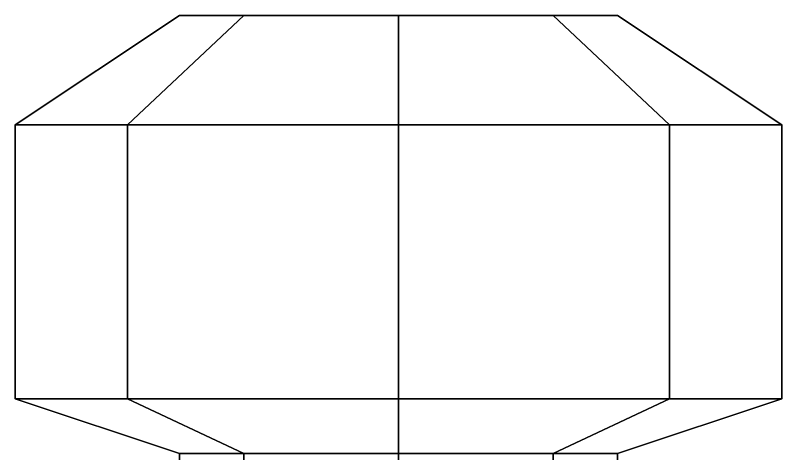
# Model space of a CAD drawing. Header units: millimetres. Extents: x -7.8 to 7.8, y -5.7 to 17.
# Drawn here: x -0.07 to 0.07, y 5.67 to 5.75 of the extents above; entities that cross this region are included whole.
import ezdxf

# ---------------------------------------------------------------- set-up
doc = ezdxf.new("R2010")
doc.units = ezdxf.units.MM

msp = doc.modelspace()

# ---------------------------------------------------------------- linework, layer by layer
for points in [[(-0.02828, 5.75, -0.03172), (-0.04, 5.75, -0.06), (-0.07, 5.73, -0.06), (-0.0495, 5.73, -0.0105)], [(-0.04, 5.75, -0.06), (-0.02828, 5.75, -0.08828), (-0.0495, 5.73, -0.1095), (-0.07, 5.73, -0.06)], [(0, 5.75, -0.02), (-0.02828, 5.75, -0.03172), (-0.0495, 5.73, -0.0105), (0, 5.73, 0.01)], [(-0.02828, 5.75, -0.08828), (0, 5.75, -0.1), (0, 5.73, -0.13), (-0.0495, 5.73, -0.1095)], [(0.02828, 5.75, -0.03172), (-0.04, 5.75, -0.06), (-0.02828, 5.75, -0.03172), (0, 5.75, -0.02)], [(0.04, 5.75, -0.06), (-0.02828, 5.75, -0.08828), (-0.04, 5.75, -0.06), (0.02828, 5.75, -0.03172)], [(0.02828, 5.75, -0.08828), (0, 5.75, -0.1), (-0.02828, 5.75, -0.08828), (0.04, 5.75, -0.06)], [(0.02828, 5.75, -0.03172), (0, 5.75, -0.02), (0, 5.73, 0.01), (0.0495, 5.73, -0.0105)], [(0, 5.75, -0.1), (0.02828, 5.75, -0.08828), (0.0495, 5.73, -0.1095), (0, 5.73, -0.13)], [(0.04, 5.75, -0.06), (0.02828, 5.75, -0.03172), (0.0495, 5.73, -0.0105), (0.07, 5.73, -0.06)], [(0.02828, 5.75, -0.08828), (0.04, 5.75, -0.06), (0.07, 5.73, -0.06), (0.0495, 5.73, -0.1095)], [(-0.0495, 5.73, -0.0105), (-0.07, 5.73, -0.06), (-0.07, 5.68, -0.06), (-0.0495, 5.68, -0.0105)], [(-0.07, 5.73, -0.06), (-0.0495, 5.73, -0.1095), (-0.0495, 5.68, -0.1095), (-0.07, 5.68, -0.06)], [(0, 5.73, 0.01), (-0.0495, 5.73, -0.0105), (-0.0495, 5.68, -0.0105), (0, 5.68, 0.01)], [(-0.0495, 5.73, -0.1095), (0, 5.73, -0.13), (0, 5.68, -0.13), (-0.0495, 5.68, -0.1095)], [(0.0495, 5.73, -0.0105), (0, 5.73, 0.01), (0, 5.68, 0.01), (0.0495, 5.68, -0.0105)], [(0, 5.73, -0.13), (0.0495, 5.73, -0.1095), (0.0495, 5.68, -0.1095), (0, 5.68, -0.13)], [(0.07, 5.73, -0.06), (0.0495, 5.73, -0.0105), (0.0495, 5.68, -0.0105), (0.07, 5.68, -0.06)], [(0.0495, 5.73, -0.1095), (0.07, 5.73, -0.06), (0.07, 5.68, -0.06), (0.0495, 5.68, -0.1095)], [(-0.02828, 5.67, -0.08828), (-0.04, 5.67, -0.06), (-0.07, 5.68, -0.06), (-0.0495, 5.68, -0.1095)], [(-0.04, 5.67, -0.06), (-0.02828, 5.67, -0.03172), (-0.0495, 5.68, -0.0105), (-0.07, 5.68, -0.06)], [(0, 5.67, -0.1), (-0.02828, 5.67, -0.08828), (-0.0495, 5.68, -0.1095), (0, 5.68, -0.13)], [(-0.02828, 5.67, -0.03172), (0, 5.67, -0.02), (0, 5.68, 0.01), (-0.0495, 5.68, -0.0105)], [(0.02828, 5.67, -0.08828), (0, 5.67, -0.1), (0, 5.68, -0.13), (0.0495, 5.68, -0.1095)], [(0, 5.67, -0.02), (0.02828, 5.67, -0.03172), (0.0495, 5.68, -0.0105), (0, 5.68, 0.01)], [(0.04, 5.67, -0.06), (0.02828, 5.67, -0.08828), (0.0495, 5.68, -0.1095), (0.07, 5.68, -0.06)], [(0.02828, 5.67, -0.03172), (0.04, 5.67, -0.06), (0.07, 5.68, -0.06), (0.0495, 5.68, -0.0105)], [(-0.02828, 5.67, -0.03172), (-0.04, 5.67, -0.06), (-0.04, 5.6, -0.06), (-0.02828, 5.6, -0.03172)], [(-0.04, 5.67, -0.06), (-0.02828, 5.67, -0.08828), (-0.02828, 5.6, -0.08828), (-0.04, 5.6, -0.06)], [(0, 5.67, -0.02), (-0.02828, 5.67, -0.03172), (-0.02828, 5.6, -0.03172), (0, 5.6, -0.02)], [(-0.02828, 5.67, -0.08828), (0, 5.67, -0.1), (0, 5.6, -0.1), (-0.02828, 5.6, -0.08828)], [(0.02828, 5.67, -0.03172), (0, 5.67, -0.02), (0, 5.6, -0.02), (0.02828, 5.6, -0.03172)], [(0, 5.67, -0.1), (0.02828, 5.67, -0.08828), (0.02828, 5.6, -0.08828), (0, 5.6, -0.1)], [(0.04, 5.67, -0.06), (0.02828, 5.67, -0.03172), (0.02828, 5.6, -0.03172), (0.04, 5.6, -0.06)], [(0.02828, 5.67, -0.08828), (0.04, 5.67, -0.06), (0.04, 5.6, -0.06), (0.02828, 5.6, -0.08828)]]:
    msp.add_3dface(points)

doc.saveas('drawing.dxf')
